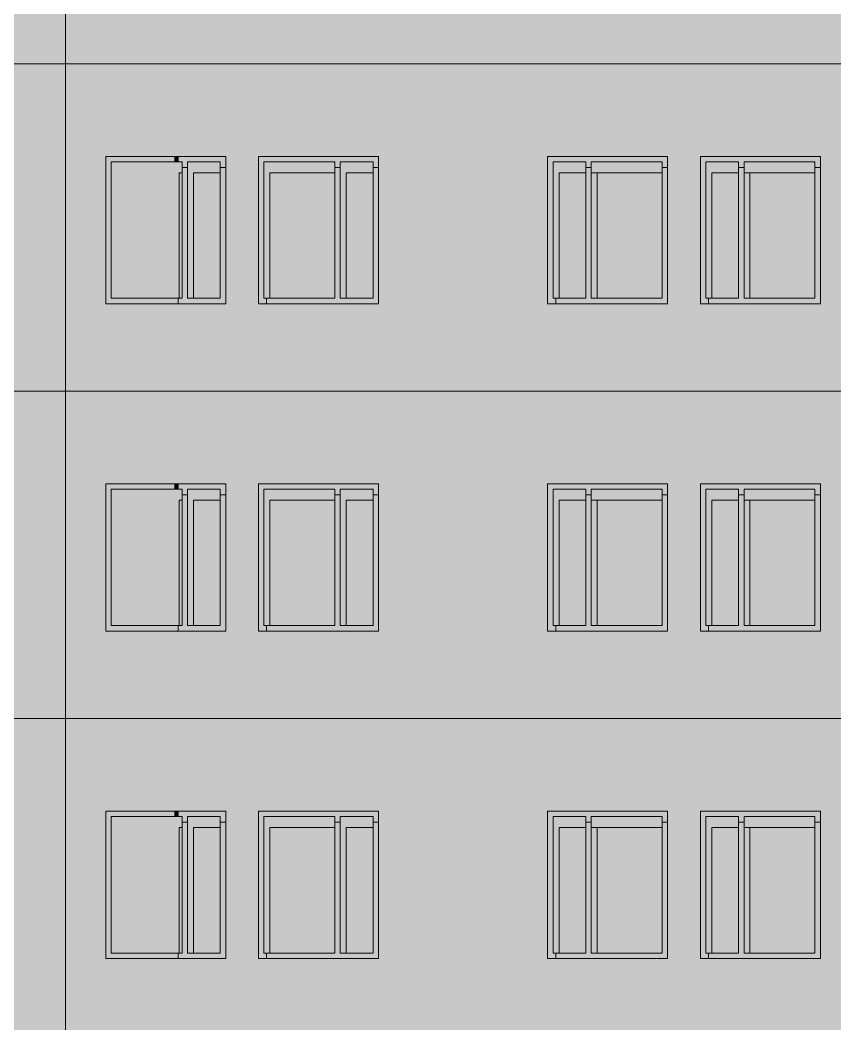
# Model space of a CAD drawing. Header units: millimetres. Extents: x 145836 to 266027, y 108786 to 206069.
# Drawn here: x 159345 to 163079, y 176999 to 181599 of the extents above; entities that cross this region are included whole.
import ezdxf

# ---------------------------------------------------------------- set-up
doc = ezdxf.new("R2010")
doc.units = ezdxf.units.MM
doc.layers.get('0').update_dxf_attribs({"color": 250})
doc.layers.add('hatch1', color=7, linetype='Continuous')

msp = doc.modelspace()

# ---------------------------------------------------------------- hatches: boundary and pattern name
at = {"lineweight": 13, "true_color": 0x787878}
h = msp.add_hatch(color=8, dxfattribs=at)
h.dxf.hatch_style = 1
h.paths.add_polyline_path([(160052.1, 180974), (159737.1, 180974), (159737.1, 180299), (160052.1, 180299), (160052.1, 180324), (159762.1, 180324), (159762.1, 180949), (160052.1, 180949)])
h.paths.add_polyline_path([(160069, 180324), (160052.1, 180324), (160052.1, 180299), (160069, 180299)])
h = msp.add_hatch(color=8, dxfattribs=at)
h.dxf.hatch_style = 1
h.paths.add_polyline_path([(160069, 180974), (160052.1, 180974), (160052.1, 180949), (160069, 180949)])
at = {"lineweight": 13}
h = msp.add_hatch(color=253, dxfattribs=at)
h.dxf.hatch_style = 1
h.paths.add_polyline_path([(160287.1, 180974), (160069, 180974), (160069, 180949), (160087.1, 180949), (160087.1, 180924), (160112.1, 180924), (160112.1, 180949), (160262.1, 180949), (160262.1, 180924), (160287.1, 180924)])
h = msp.add_hatch(color=253, dxfattribs=at)
h.dxf.hatch_style = 1
h.paths.add_polyline_path([(160787.1, 180949), (160787.1, 180924), (160812.1, 180924), (160812.1, 180949), (160962.1, 180949), (160962.1, 180924), (160987.1, 180924), (160987.1, 180974), (160437.1, 180974), (160437.1, 180299), (160474.5, 180299), (160474.5, 180324), (160462.1, 180324), (160462.1, 180949)])
at = {"lineweight": 20}
for color, points in [(253, [(161762.1, 180974), (161762.1, 180299), (161799.5, 180299), (161799.5, 180324), (161787.1, 180324), (161787.1, 180949), (161937.1, 180949), (161937.1, 180924), (161962.1, 180924), (161962.1, 180949), (162287.1, 180949), (162287.1, 180924), (162312.1, 180924), (162312.1, 180974)]), (253, [(162462.1, 180299), (162499.5, 180299), (162499.5, 180324), (162487.1, 180324), (162487.1, 180949), (162637.1, 180949), (162637.1, 180924), (162662.1, 180924), (162662.1, 180949), (162987.1, 180949), (162987.1, 180924), (163012.1, 180924), (163012.1, 180974), (162462.1, 180974)]), (255, [(162287.1, 180324), (161962.1, 180324), (161962.1, 180924), (161937.1, 180924), (161937.1, 180324), (161799.5, 180324), (161799.5, 180299), (162312.1, 180299), (162312.1, 180924), (162287.1, 180924)]), (253, [(161762.1, 179474), (161762.1, 178799), (161799.5, 178799), (161799.5, 178824), (161787.1, 178824), (161787.1, 179449), (161937.1, 179449), (161937.1, 179424), (161962.1, 179424), (161962.1, 179449), (162287.1, 179449), (162287.1, 179424), (162312.1, 179424), (162312.1, 179474)]), (253, [(162462.1, 178799), (162499.5, 178799), (162499.5, 178824), (162487.1, 178824), (162487.1, 179449), (162637.1, 179449), (162637.1, 179424), (162662.1, 179424), (162662.1, 179449), (162987.1, 179449), (162987.1, 179424), (163012.1, 179424), (163012.1, 179474), (162462.1, 179474)]), (255, [(162287.1, 178824), (161962.1, 178824), (161962.1, 179424), (161937.1, 179424), (161937.1, 178824), (161799.5, 178824), (161799.5, 178799), (162312.1, 178799), (162312.1, 179424), (162287.1, 179424)]), (253, [(161762.1, 177974), (161762.1, 177299), (161799.5, 177299), (161799.5, 177324), (161787.1, 177324), (161787.1, 177949), (161937.1, 177949), (161937.1, 177924), (161962.1, 177924), (161962.1, 177949), (162287.1, 177949), (162287.1, 177924), (162312.1, 177924), (162312.1, 177974)]), (253, [(162462.1, 177299), (162499.5, 177299), (162499.5, 177324), (162487.1, 177324), (162487.1, 177949), (162637.1, 177949), (162637.1, 177924), (162662.1, 177924), (162662.1, 177949), (162987.1, 177949), (162987.1, 177924), (163012.1, 177924), (163012.1, 177974), (162462.1, 177974)]), (255, [(162287.1, 177324), (161962.1, 177324), (161962.1, 177924), (161937.1, 177924), (161937.1, 177324), (161799.5, 177324), (161799.5, 177299), (162312.1, 177299), (162312.1, 177924), (162287.1, 177924)])]:
    msp.add_hatch(color=color, dxfattribs=at).paths.add_polyline_path(points)
at = {"lineweight": 13, "true_color": 0x5c6d75}
h = msp.add_hatch(color=147, dxfattribs=at)
h.dxf.hatch_style = 1
h.paths.add_polyline_path([(160087.1, 180949), (160052.1, 180949), (160052.1, 180324), (160073.9, 180324), (160073.9, 180899), (160087.1, 180899)])
h.paths.add_polyline_path([(160052.1, 180949), (159762.1, 180949), (159762.1, 180324), (160052.1, 180324)])
at = {"lineweight": 13}
h = msp.add_hatch(color=255, dxfattribs=at)
h.dxf.hatch_style = 1
h.paths.add_polyline_path([(160287.1, 180924), (160262.1, 180924), (160262.1, 180324), (160112.1, 180324), (160112.1, 180924), (160087.1, 180924), (160087.1, 180324), (160069, 180324), (160069, 180299), (160287.1, 180299)])
h.paths.add_polyline_path([(160987.1, 180924), (160962.1, 180924), (160962.1, 180324), (160812.1, 180324), (160812.1, 180924), (160787.1, 180924), (160787.1, 180324), (160474.5, 180324), (160474.5, 180299), (160987.1, 180299)])
at = {"lineweight": 13, "true_color": 0x5c6d75}
h = msp.add_hatch(color=147, dxfattribs=at)
h.dxf.hatch_style = 1
h.paths.add_polyline_path([(160262.1, 180899), (160262.1, 180949), (160112.1, 180949), (160112.1, 180324), (160139.5, 180324), (160139.5, 180899)])
h = msp.add_hatch(color=147, dxfattribs=at)
h.paths.add_polyline_path([(160787.1, 180899), (160787.1, 180949), (160462.1, 180949), (160462.1, 180324), (160489.5, 180324), (160489.5, 180899)])
h.paths.add_polyline_path([(160962.1, 180899), (160962.1, 180949), (160812.1, 180949), (160812.1, 180324), (160839.5, 180324), (160839.5, 180899)])
at = {"lineweight": 20, "true_color": 0x5c6d75}
h = msp.add_hatch(color=147, dxfattribs=at)
h.paths.add_polyline_path([(162287.1, 180899), (162287.1, 180949), (161962.1, 180949), (161962.1, 180899)])
h.paths.add_polyline_path([(161937.1, 180899), (161937.1, 180949), (161787.1, 180949), (161787.1, 180324), (161814.5, 180324), (161814.5, 180899)])
for points in [[(162487.1, 180949), (162487.1, 180324), (162514.5, 180324), (162514.5, 180899), (162637.1, 180899), (162637.1, 180949)], [(162987.1, 180899), (162987.1, 180949), (162662.1, 180949), (162662.1, 180899)], [(162487.1, 179449), (162487.1, 178824), (162514.5, 178824), (162514.5, 179399), (162637.1, 179399), (162637.1, 179449)], [(162987.1, 179399), (162987.1, 179449), (162662.1, 179449), (162662.1, 179399)], [(162487.1, 177949), (162487.1, 177324), (162514.5, 177324), (162514.5, 177899), (162637.1, 177899), (162637.1, 177949)], [(162987.1, 177899), (162987.1, 177949), (162662.1, 177949), (162662.1, 177899)]]:
    msp.add_hatch(color=147, dxfattribs=at).paths.add_polyline_path(points)
at = {"lineweight": 13}
for points in [[(163012.1, 180924), (162987.1, 180924), (162987.1, 180324), (162662.1, 180324), (162662.1, 180924), (162637.1, 180924), (162637.1, 180324), (162499.5, 180324), (162499.5, 180299), (163012.1, 180299)], [(163012.1, 179424), (162987.1, 179424), (162987.1, 178824), (162662.1, 178824), (162662.1, 179424), (162637.1, 179424), (162637.1, 178824), (162499.5, 178824), (162499.5, 178799), (163012.1, 178799)], [(163012.1, 177924), (162987.1, 177924), (162987.1, 177324), (162662.1, 177324), (162662.1, 177924), (162637.1, 177924), (162637.1, 177324), (162499.5, 177324), (162499.5, 177299), (163012.1, 177299)]]:
    msp.add_hatch(color=255, dxfattribs=at).paths.add_polyline_path(points)
at = {"lineweight": 13, "true_color": 0x70858f}
h = msp.add_hatch(color=8, dxfattribs=at)
h.dxf.hatch_style = 1
h.paths.add_polyline_path([(160087.1, 180899), (160073.9, 180899), (160073.9, 180324), (160087.1, 180324)])
h.paths.add_polyline_path([(160262.1, 180899), (160139.5, 180899), (160139.5, 180324), (160262.1, 180324)])
h = msp.add_hatch(color=8, dxfattribs=at)
h.dxf.hatch_style = 1
h.paths.add_polyline_path([(160489.5, 180899), (160489.5, 180324), (160787.1, 180324), (160787.1, 180899)])
h.paths.add_polyline_path([(160839.5, 180324), (160962.1, 180324), (160962.1, 180899), (160839.5, 180899)])
h = msp.add_hatch(color=8, dxfattribs=at)
h.paths.add_polyline_path([(162287.1, 180899), (161989.5, 180899), (161989.5, 180324), (162287.1, 180324)])
h.paths.add_polyline_path([(161814.5, 180324), (161937.1, 180324), (161937.1, 180899), (161814.5, 180899)])
at = {"lineweight": 13, "true_color": 0x5c6d75}
h = msp.add_hatch(color=147, dxfattribs=at)
h.paths.add_polyline_path([(161989.5, 180899), (161962.1, 180899), (161962.1, 180324), (161989.5, 180324)])
h.paths.add_polyline_path([(162662.1, 180324), (162689.5, 180324), (162689.5, 180899), (162662.1, 180899)])
at = {"lineweight": 13, "true_color": 0x70858f}
h = msp.add_hatch(color=8, dxfattribs=at)
h.paths.add_polyline_path([(162689.5, 180324), (162987.1, 180324), (162987.1, 180899), (162689.5, 180899)])
h.paths.add_polyline_path([(162637.1, 180899), (162514.5, 180899), (162514.5, 180324), (162637.1, 180324)])
at = {"lineweight": 13, "true_color": 0x787878}
h = msp.add_hatch(color=8, dxfattribs=at)
h.dxf.hatch_style = 1
h.paths.add_polyline_path([(160052.1, 179474), (159737.1, 179474), (159737.1, 178799), (160052.1, 178799), (160052.1, 178824), (159762.1, 178824), (159762.1, 179449), (160052.1, 179449)])
h.paths.add_polyline_path([(160069, 178824), (160052.1, 178824), (160052.1, 178799), (160069, 178799)])
at = {"lineweight": 13, "true_color": 0x5c6d75}
h = msp.add_hatch(color=147, dxfattribs=at)
h.dxf.hatch_style = 1
h.paths.add_polyline_path([(160087.1, 179449), (160052.1, 179449), (160052.1, 178824), (160073.9, 178824), (160073.9, 179399), (160087.1, 179399)])
h.paths.add_polyline_path([(160052.1, 179449), (159762.1, 179449), (159762.1, 178824), (160052.1, 178824)])
at = {"lineweight": 13, "true_color": 0x787878}
h = msp.add_hatch(color=8, dxfattribs=at)
h.dxf.hatch_style = 1
h.paths.add_polyline_path([(160069, 179474), (160052.1, 179474), (160052.1, 179449), (160069, 179449)])
at = {"lineweight": 13}
h = msp.add_hatch(color=253, dxfattribs=at)
h.dxf.hatch_style = 1
h.paths.add_polyline_path([(160287.1, 179474), (160069, 179474), (160069, 179449), (160087.1, 179449), (160087.1, 179424), (160112.1, 179424), (160112.1, 179449), (160262.1, 179449), (160262.1, 179424), (160287.1, 179424)])
at = {"lineweight": 13, "true_color": 0x5c6d75}
h = msp.add_hatch(color=147, dxfattribs=at)
h.dxf.hatch_style = 1
h.paths.add_polyline_path([(160262.1, 179399), (160262.1, 179449), (160112.1, 179449), (160112.1, 178824), (160139.5, 178824), (160139.5, 179399)])
at = {"lineweight": 13}
h = msp.add_hatch(color=253, dxfattribs=at)
h.dxf.hatch_style = 1
h.paths.add_polyline_path([(160787.1, 179449), (160787.1, 179424), (160812.1, 179424), (160812.1, 179449), (160962.1, 179449), (160962.1, 179424), (160987.1, 179424), (160987.1, 179474), (160437.1, 179474), (160437.1, 178799), (160474.5, 178799), (160474.5, 178824), (160462.1, 178824), (160462.1, 179449)])
at = {"lineweight": 13, "true_color": 0x5c6d75}
h = msp.add_hatch(color=147, dxfattribs=at)
h.paths.add_polyline_path([(160787.1, 179399), (160787.1, 179449), (160462.1, 179449), (160462.1, 178824), (160489.5, 178824), (160489.5, 179399)])
h.paths.add_polyline_path([(160962.1, 179399), (160962.1, 179449), (160812.1, 179449), (160812.1, 178824), (160839.5, 178824), (160839.5, 179399)])
at = {"lineweight": 20, "true_color": 0x5c6d75}
h = msp.add_hatch(color=147, dxfattribs=at)
h.paths.add_polyline_path([(162287.1, 179399), (162287.1, 179449), (161962.1, 179449), (161962.1, 179399)])
h.paths.add_polyline_path([(161937.1, 179399), (161937.1, 179449), (161787.1, 179449), (161787.1, 178824), (161814.5, 178824), (161814.5, 179399)])
at = {"lineweight": 13}
h = msp.add_hatch(color=255, dxfattribs=at)
h.dxf.hatch_style = 1
h.paths.add_polyline_path([(160287.1, 179424), (160262.1, 179424), (160262.1, 178824), (160112.1, 178824), (160112.1, 179424), (160087.1, 179424), (160087.1, 178824), (160069, 178824), (160069, 178799), (160287.1, 178799)])
h.paths.add_polyline_path([(160987.1, 179424), (160962.1, 179424), (160962.1, 178824), (160812.1, 178824), (160812.1, 179424), (160787.1, 179424), (160787.1, 178824), (160474.5, 178824), (160474.5, 178799), (160987.1, 178799)])
at = {"lineweight": 13, "true_color": 0x70858f}
h = msp.add_hatch(color=8, dxfattribs=at)
h.dxf.hatch_style = 1
h.paths.add_polyline_path([(160087.1, 179399), (160073.9, 179399), (160073.9, 178824), (160087.1, 178824)])
h.paths.add_polyline_path([(160262.1, 179399), (160139.5, 179399), (160139.5, 178824), (160262.1, 178824)])
h = msp.add_hatch(color=8, dxfattribs=at)
h.dxf.hatch_style = 1
h.paths.add_polyline_path([(160489.5, 179399), (160489.5, 178824), (160787.1, 178824), (160787.1, 179399)])
h.paths.add_polyline_path([(160839.5, 178824), (160962.1, 178824), (160962.1, 179399), (160839.5, 179399)])
h = msp.add_hatch(color=8, dxfattribs=at)
h.paths.add_polyline_path([(162287.1, 179399), (161989.5, 179399), (161989.5, 178824), (162287.1, 178824)])
h.paths.add_polyline_path([(161814.5, 178824), (161937.1, 178824), (161937.1, 179399), (161814.5, 179399)])
at = {"lineweight": 13, "true_color": 0x5c6d75}
h = msp.add_hatch(color=147, dxfattribs=at)
h.paths.add_polyline_path([(161989.5, 179399), (161962.1, 179399), (161962.1, 178824), (161989.5, 178824)])
h.paths.add_polyline_path([(162662.1, 178824), (162689.5, 178824), (162689.5, 179399), (162662.1, 179399)])
at = {"lineweight": 13, "true_color": 0x70858f}
h = msp.add_hatch(color=8, dxfattribs=at)
h.paths.add_polyline_path([(162689.5, 178824), (162987.1, 178824), (162987.1, 179399), (162689.5, 179399)])
h.paths.add_polyline_path([(162637.1, 179399), (162514.5, 179399), (162514.5, 178824), (162637.1, 178824)])
at = {"lineweight": 13, "true_color": 0x787878}
h = msp.add_hatch(color=8, dxfattribs=at)
h.dxf.hatch_style = 1
h.paths.add_polyline_path([(160052.1, 177974), (159737.1, 177974), (159737.1, 177299), (160052.1, 177299), (160052.1, 177324), (159762.1, 177324), (159762.1, 177949), (160052.1, 177949)])
h.paths.add_polyline_path([(160069, 177324), (160052.1, 177324), (160052.1, 177299), (160069, 177299)])
h = msp.add_hatch(color=8, dxfattribs=at)
h.dxf.hatch_style = 1
h.paths.add_polyline_path([(160069, 177974), (160052.1, 177974), (160052.1, 177949), (160069, 177949)])
at = {"lineweight": 13}
h = msp.add_hatch(color=253, dxfattribs=at)
h.dxf.hatch_style = 1
h.paths.add_polyline_path([(160287.1, 177974), (160069, 177974), (160069, 177949), (160087.1, 177949), (160087.1, 177924), (160112.1, 177924), (160112.1, 177949), (160262.1, 177949), (160262.1, 177924), (160287.1, 177924)])
h = msp.add_hatch(color=253, dxfattribs=at)
h.dxf.hatch_style = 1
h.paths.add_polyline_path([(160787.1, 177949), (160787.1, 177924), (160812.1, 177924), (160812.1, 177949), (160962.1, 177949), (160962.1, 177924), (160987.1, 177924), (160987.1, 177974), (160437.1, 177974), (160437.1, 177299), (160474.5, 177299), (160474.5, 177324), (160462.1, 177324), (160462.1, 177949)])
at = {"lineweight": 13, "true_color": 0x5c6d75}
h = msp.add_hatch(color=147, dxfattribs=at)
h.dxf.hatch_style = 1
h.paths.add_polyline_path([(160087.1, 177949), (160052.1, 177949), (160052.1, 177324), (160073.9, 177324), (160073.9, 177899), (160087.1, 177899)])
h.paths.add_polyline_path([(160052.1, 177949), (159762.1, 177949), (159762.1, 177324), (160052.1, 177324)])
h = msp.add_hatch(color=147, dxfattribs=at)
h.dxf.hatch_style = 1
h.paths.add_polyline_path([(160262.1, 177899), (160262.1, 177949), (160112.1, 177949), (160112.1, 177324), (160139.5, 177324), (160139.5, 177899)])
h = msp.add_hatch(color=147, dxfattribs=at)
h.paths.add_polyline_path([(160787.1, 177899), (160787.1, 177949), (160462.1, 177949), (160462.1, 177324), (160489.5, 177324), (160489.5, 177899)])
h.paths.add_polyline_path([(160962.1, 177899), (160962.1, 177949), (160812.1, 177949), (160812.1, 177324), (160839.5, 177324), (160839.5, 177899)])
at = {"lineweight": 20, "true_color": 0x5c6d75}
h = msp.add_hatch(color=147, dxfattribs=at)
h.paths.add_polyline_path([(162287.1, 177899), (162287.1, 177949), (161962.1, 177949), (161962.1, 177899)])
h.paths.add_polyline_path([(161937.1, 177899), (161937.1, 177949), (161787.1, 177949), (161787.1, 177324), (161814.5, 177324), (161814.5, 177899)])
at = {"lineweight": 13}
h = msp.add_hatch(color=255, dxfattribs=at)
h.dxf.hatch_style = 1
h.paths.add_polyline_path([(160287.1, 177924), (160262.1, 177924), (160262.1, 177324), (160112.1, 177324), (160112.1, 177924), (160087.1, 177924), (160087.1, 177324), (160069, 177324), (160069, 177299), (160287.1, 177299)])
h.paths.add_polyline_path([(160987.1, 177924), (160962.1, 177924), (160962.1, 177324), (160812.1, 177324), (160812.1, 177924), (160787.1, 177924), (160787.1, 177324), (160474.5, 177324), (160474.5, 177299), (160987.1, 177299)])
at = {"lineweight": 13, "true_color": 0x70858f}
h = msp.add_hatch(color=8, dxfattribs=at)
h.dxf.hatch_style = 1
h.paths.add_polyline_path([(160087.1, 177899), (160073.9, 177899), (160073.9, 177324), (160087.1, 177324)])
h.paths.add_polyline_path([(160262.1, 177899), (160139.5, 177899), (160139.5, 177324), (160262.1, 177324)])
h = msp.add_hatch(color=8, dxfattribs=at)
h.dxf.hatch_style = 1
h.paths.add_polyline_path([(160489.5, 177899), (160489.5, 177324), (160787.1, 177324), (160787.1, 177899)])
h.paths.add_polyline_path([(160839.5, 177324), (160962.1, 177324), (160962.1, 177899), (160839.5, 177899)])
h = msp.add_hatch(color=8, dxfattribs=at)
h.paths.add_polyline_path([(162287.1, 177899), (161989.5, 177899), (161989.5, 177324), (162287.1, 177324)])
h.paths.add_polyline_path([(161814.5, 177324), (161937.1, 177324), (161937.1, 177899), (161814.5, 177899)])
at = {"lineweight": 13, "true_color": 0x5c6d75}
h = msp.add_hatch(color=147, dxfattribs=at)
h.paths.add_polyline_path([(161989.5, 177899), (161962.1, 177899), (161962.1, 177324), (161989.5, 177324)])
h.paths.add_polyline_path([(162662.1, 177324), (162689.5, 177324), (162689.5, 177899), (162662.1, 177899)])
at = {"lineweight": 13, "true_color": 0x70858f}
h = msp.add_hatch(color=8, dxfattribs=at)
h.paths.add_polyline_path([(162689.5, 177324), (162987.1, 177324), (162987.1, 177899), (162689.5, 177899)])
h.paths.add_polyline_path([(162637.1, 177899), (162514.5, 177899), (162514.5, 177324), (162637.1, 177324)])
at = {"layer": 'hatch1', "lineweight": 13, "true_color": 0xf1e5a2}
h = msp.add_hatch(color=41, dxfattribs=at)
h.dxf.hatch_style = 1
h.paths.add_polyline_path([(156067.2, 182899), (156067.2, 182474), (156612.1, 182474), (156612.1, 181799), (156067.2, 181799), (156067.2, 181399), (159552.1, 181399), (159552.1, 182899)])
h.paths.add_polyline_path([(158587.1, 182474), (159137.1, 182474), (159137.1, 181799), (158587.1, 181799)], flags=16)
h.paths.add_polyline_path([(158612.1, 182449), (158937.1, 182449), (159112.1, 182449), (159112.1, 181824), (158962.1, 181824), (158612.1, 181824)], flags=0)
h.paths.add_polyline_path([(158437.1, 182474), (158437.1, 181799), (157887.1, 181799), (157887.1, 182474)], flags=16)
h.paths.add_polyline_path([(158412.1, 182449), (158412.1, 181824), (158262.1, 181824), (157912.1, 181824), (157912.1, 182449), (158237.1, 182449)], flags=0)
h.paths.add_polyline_path([(157762.1, 182474), (157762.1, 181799), (156862.1, 181799), (156862.1, 182474)], flags=16)
h.paths.add_polyline_path([(157737.1, 182449), (157737.1, 181824), (157587.1, 181824), (157237.1, 181824), (156887.1, 181824), (156887.1, 182449), (157212.1, 182449), (157562.1, 182449)], flags=0)
at = {"layer": 'hatch1', "lineweight": 13, "true_color": 0xb7ab6c}
h = msp.add_hatch(color=43, dxfattribs=at)
h.dxf.hatch_style = 1
h.paths.add_polyline_path([(159552.1, 182899), (159552.1, 181399), (160052.1, 181399), (160052.1, 181799), (159737.1, 181799), (159737.1, 182474), (160052.1, 182474), (160052.1, 182899)])
at = {"layer": 'hatch1', "lineweight": 13, "true_color": 0xeedf8c}
h = msp.add_hatch(color=41, dxfattribs=at)
h.dxf.hatch_style = 1
h.paths.add_polyline_path([(161374.6, 182899), (160052.1, 182899), (160052.1, 182474), (160287.1, 182474), (160287.1, 181799), (160052.1, 181799), (160052.1, 181399), (161374.6, 181399)])
h.paths.add_polyline_path([(160987.1, 181799), (160437.1, 181799), (160437.1, 182474), (160987.1, 182474)], flags=16)
h.paths.add_polyline_path([(160962.1, 181824), (160812.1, 181824), (160812.1, 182424), (160787.1, 182424), (160787.1, 181824), (160462.1, 181824), (160462.1, 182449), (160787.1, 182449), (160787.1, 182424), (160812.1, 182424), (160812.1, 182449), (160962.1, 182449)], flags=0)
h.paths.add_polyline_path([(163197.1, 182899), (161374.6, 182899), (161374.6, 181399), (163197.1, 181399)])
h.paths.add_polyline_path([(161762.1, 182474), (162312.1, 182474), (162312.1, 181799), (161762.1, 181799)], flags=16)
h.paths.add_polyline_path([(161787.1, 182449), (161937.1, 182449), (161937.1, 182424), (161962.1, 182424), (161962.1, 182449), (162287.1, 182449), (162287.1, 181824), (161962.1, 181824), (161962.1, 182424), (161937.1, 182424), (161937.1, 181824), (161787.1, 181824)], flags=0)
h.paths.add_polyline_path([(162462.1, 182474), (163012.1, 182474), (163012.1, 181799), (162462.1, 181799)], flags=16)
h.paths.add_polyline_path([(162487.1, 182449), (162637.1, 182449), (162637.1, 182424), (162662.1, 182424), (162662.1, 182449), (162987.1, 182449), (162987.1, 181824), (162662.1, 181824), (162662.1, 182424), (162637.1, 182424), (162637.1, 181824), (162487.1, 181824)], flags=0)
at = {"layer": 'hatch1', "lineweight": 13, "true_color": 0xf1e5a2}
h = msp.add_hatch(color=41, dxfattribs=at)
h.dxf.hatch_style = 1
h.paths.add_polyline_path([(156067.2, 181399), (156067.2, 180974), (156612.1, 180974), (156612.1, 180299), (156067.2, 180299), (156067.2, 179899), (159552.1, 179899), (159552.1, 181399)])
h.paths.add_polyline_path([(158587.1, 180974), (159137.1, 180974), (159137.1, 180299), (158587.1, 180299)], flags=16)
h.paths.add_polyline_path([(158612.1, 180949), (158937.1, 180949), (159112.1, 180949), (159112.1, 180324), (158962.1, 180324), (158612.1, 180324)], flags=0)
h.paths.add_polyline_path([(158437.1, 180974), (158437.1, 180299), (157887.1, 180299), (157887.1, 180974)], flags=16)
h.paths.add_polyline_path([(158412.1, 180949), (158412.1, 180324), (158262.1, 180324), (157912.1, 180324), (157912.1, 180949), (158237.1, 180949)], flags=0)
h.paths.add_polyline_path([(157762.1, 180974), (157762.1, 180299), (156862.1, 180299), (156862.1, 180974)], flags=16)
h.paths.add_polyline_path([(157737.1, 180949), (157737.1, 180324), (157587.1, 180324), (157237.1, 180324), (156887.1, 180324), (156887.1, 180949), (157212.1, 180949), (157562.1, 180949)], flags=0)
at = {"layer": 'hatch1', "lineweight": 13, "true_color": 0xb7ab6c}
h = msp.add_hatch(color=43, dxfattribs=at)
h.dxf.hatch_style = 1
h.paths.add_polyline_path([(159552.1, 181399), (159552.1, 179899), (160052.1, 179899), (160052.1, 180299), (159737.1, 180299), (159737.1, 180974), (160052.1, 180974), (160052.1, 181399)])
at = {"layer": 'hatch1', "lineweight": 13, "true_color": 0xeedf8c}
h = msp.add_hatch(color=41, dxfattribs=at)
h.dxf.hatch_style = 1
h.paths.add_polyline_path([(161374.6, 181399), (160052.1, 181399), (160052.1, 180974), (160287.1, 180974), (160287.1, 180299), (160052.1, 180299), (160052.1, 179899), (161374.6, 179899)])
h.paths.add_polyline_path([(160987.1, 180974), (160987.1, 180299), (160437.1, 180299), (160437.1, 180974)], flags=16)
h.paths.add_polyline_path([(160962.1, 180949), (160962.1, 180324), (160812.1, 180324), (160812.1, 180924), (160787.1, 180924), (160787.1, 180324), (160462.1, 180324), (160462.1, 180949), (160787.1, 180949), (160787.1, 180924), (160812.1, 180924), (160812.1, 180949)], flags=0)
h = msp.add_hatch(color=41, dxfattribs=at)
h.dxf.hatch_style = 1
h.paths.add_polyline_path([(163197.1, 181399), (161374.6, 181399), (161374.6, 179899), (163197.1, 179899)])
h.paths.add_polyline_path([(162312.1, 180974), (162312.1, 180299), (161762.1, 180299), (161762.1, 180974)], flags=16)
h.paths.add_polyline_path([(161937.1, 180949), (161937.1, 180924), (161962.1, 180924), (161962.1, 180949), (162287.1, 180949), (162287.1, 180324), (161962.1, 180324), (161962.1, 180924), (161937.1, 180924), (161937.1, 180324), (161787.1, 180324), (161787.1, 180949)], flags=0)
h.paths.add_polyline_path([(162462.1, 180974), (163012.1, 180974), (163012.1, 180299), (162462.1, 180299)], flags=16)
h.paths.add_polyline_path([(162487.1, 180949), (162637.1, 180949), (162637.1, 180924), (162662.1, 180924), (162662.1, 180949), (162987.1, 180949), (162987.1, 180324), (162662.1, 180324), (162662.1, 180924), (162637.1, 180924), (162637.1, 180324), (162487.1, 180324)], flags=0)
at = {"layer": 'hatch1', "lineweight": 13, "true_color": 0xf1e5a2}
h = msp.add_hatch(color=41, dxfattribs=at)
h.dxf.hatch_style = 1
h.paths.add_polyline_path([(156067.2, 179899), (156067.2, 179474), (156612.1, 179474), (156612.1, 178799), (156067.2, 178799), (156067.2, 178399), (159552.1, 178399), (159552.1, 179899)])
h.paths.add_polyline_path([(157887.1, 179474), (158437.1, 179474), (158437.1, 178799), (157887.1, 178799)], flags=16)
h.paths.add_polyline_path([(157762.1, 179474), (157762.1, 178799), (156862.1, 178799), (156862.1, 179474)], flags=16)
h.paths.add_polyline_path([(157912.1, 179449), (158237.1, 179449), (158412.1, 179449), (158412.1, 178824), (158262.1, 178824), (157912.1, 178824)], flags=0)
h.paths.add_polyline_path([(157737.1, 179449), (157737.1, 178824), (157587.1, 178824), (157237.1, 178824), (156887.1, 178824), (156887.1, 179449), (157212.1, 179449), (157562.1, 179449)], flags=0)
h.paths.add_polyline_path([(158587.1, 179474), (159137.1, 179474), (159137.1, 178799), (158587.1, 178799)], flags=16)
h.paths.add_polyline_path([(158612.1, 179449), (158937.1, 179449), (159112.1, 179449), (159112.1, 178824), (158962.1, 178824), (158612.1, 178824)], flags=0)
at = {"layer": 'hatch1', "lineweight": 13, "true_color": 0xb7ab6c}
h = msp.add_hatch(color=43, dxfattribs=at)
h.dxf.hatch_style = 1
h.paths.add_polyline_path([(159737.1, 177974), (160052.1, 177974), (160052.1, 178399), (159552.1, 178399), (159552.1, 176899), (160052.1, 176899), (160052.1, 177299), (159737.1, 177299)])
h.paths.add_polyline_path([(160052.1, 178399), (160052.1, 178799), (159737.1, 178799), (159737.1, 179474), (160052.1, 179474), (160052.1, 179899), (159552.1, 179899), (159552.1, 178399)])
at = {"layer": 'hatch1', "lineweight": 13, "true_color": 0xeedf8c}
h = msp.add_hatch(color=41, dxfattribs=at)
h.dxf.hatch_style = 1
h.paths.add_polyline_path([(161374.6, 179899), (160052.1, 179899), (160052.1, 179474), (160287.1, 179474), (160287.1, 178799), (160052.1, 178799), (160052.1, 178399), (161374.6, 178399)])
h.paths.add_polyline_path([(160987.1, 179474), (160987.1, 178799), (160437.1, 178799), (160437.1, 179474)], flags=16)
h.paths.add_polyline_path([(160962.1, 179449), (160962.1, 178824), (160812.1, 178824), (160812.1, 179424), (160787.1, 179424), (160787.1, 178824), (160462.1, 178824), (160462.1, 179449), (160787.1, 179449), (160787.1, 179424), (160812.1, 179424), (160812.1, 179449)], flags=0)
h = msp.add_hatch(color=41, dxfattribs=at)
h.dxf.hatch_style = 1
h.paths.add_polyline_path([(163197.1, 179899), (161374.6, 179899), (161374.6, 178399), (163197.1, 178399)])
h.paths.add_polyline_path([(162312.1, 179474), (162312.1, 178799), (161762.1, 178799), (161762.1, 179474)], flags=16)
h.paths.add_polyline_path([(161937.1, 179449), (161937.1, 179424), (161962.1, 179424), (161962.1, 179449), (162287.1, 179449), (162287.1, 178824), (161962.1, 178824), (161962.1, 179424), (161937.1, 179424), (161937.1, 178824), (161787.1, 178824), (161787.1, 179449)], flags=0)
h.paths.add_polyline_path([(162462.1, 179474), (163012.1, 179474), (163012.1, 178799), (162462.1, 178799)], flags=16)
h.paths.add_polyline_path([(162487.1, 179449), (162637.1, 179449), (162637.1, 179424), (162662.1, 179424), (162662.1, 179449), (162987.1, 179449), (162987.1, 178824), (162662.1, 178824), (162662.1, 179424), (162637.1, 179424), (162637.1, 178824), (162487.1, 178824)], flags=0)
at = {"layer": 'hatch1', "lineweight": 13, "true_color": 0xf1e5a2}
h = msp.add_hatch(color=41, dxfattribs=at)
h.dxf.hatch_style = 1
h.paths.add_polyline_path([(156067.2, 178399), (156067.2, 177974), (156612.1, 177974), (156612.1, 177299), (156067.2, 177299), (156067.2, 176899), (159552.1, 176899), (159552.1, 178399)])
h.paths.add_polyline_path([(158437.1, 177974), (158437.1, 177299), (157887.1, 177299), (157887.1, 177974)], flags=16)
h.paths.add_polyline_path([(158412.1, 177949), (158412.1, 177324), (158262.1, 177324), (157912.1, 177324), (157912.1, 177949), (158237.1, 177949)], flags=0)
h.paths.add_polyline_path([(158587.1, 177974), (159137.1, 177974), (159137.1, 177299), (158587.1, 177299)], flags=16)
h.paths.add_polyline_path([(158612.1, 177949), (158937.1, 177949), (159112.1, 177949), (159112.1, 177324), (158962.1, 177324), (158612.1, 177324)], flags=0)
h.paths.add_polyline_path([(157762.1, 177974), (157762.1, 177299), (156862.1, 177299), (156862.1, 177974)], flags=16)
h.paths.add_polyline_path([(157737.1, 177949), (157737.1, 177324), (157587.1, 177324), (157237.1, 177324), (156887.1, 177324), (156887.1, 177949), (157212.1, 177949), (157562.1, 177949)], flags=0)
at = {"layer": 'hatch1', "lineweight": 13, "true_color": 0xeedf8c}
h = msp.add_hatch(color=41, dxfattribs=at)
h.dxf.hatch_style = 1
h.paths.add_polyline_path([(161374.6, 178399), (160052.1, 178399), (160052.1, 177974), (160287.1, 177974), (160287.1, 177299), (160052.1, 177299), (160052.1, 176899), (161374.6, 176899)])
h.paths.add_polyline_path([(160987.1, 177974), (160987.1, 177299), (160437.1, 177299), (160437.1, 177974)], flags=16)
h.paths.add_polyline_path([(160962.1, 177949), (160962.1, 177324), (160812.1, 177324), (160812.1, 177924), (160787.1, 177924), (160787.1, 177324), (160462.1, 177324), (160462.1, 177949), (160787.1, 177949), (160787.1, 177924), (160812.1, 177924), (160812.1, 177949)], flags=0)
h.paths.add_polyline_path([(163197.1, 178399), (161374.6, 178399), (161374.6, 176899), (163197.1, 176899)])
h.paths.add_polyline_path([(161762.1, 177974), (162312.1, 177974), (162312.1, 177299), (161762.1, 177299)], flags=16)
h.paths.add_polyline_path([(161787.1, 177949), (161937.1, 177949), (161937.1, 177924), (161962.1, 177924), (161962.1, 177949), (162287.1, 177949), (162287.1, 177324), (161962.1, 177324), (161962.1, 177924), (161937.1, 177924), (161937.1, 177324), (161787.1, 177324)], flags=0)
h.paths.add_polyline_path([(162462.1, 177974), (163012.1, 177974), (163012.1, 177299), (162462.1, 177299)], flags=16)
h.paths.add_polyline_path([(162487.1, 177949), (162637.1, 177949), (162637.1, 177924), (162662.1, 177924), (162662.1, 177949), (162987.1, 177949), (162987.1, 177324), (162662.1, 177324), (162662.1, 177924), (162637.1, 177924), (162637.1, 177324), (162487.1, 177324)], flags=0)

# ---------------------------------------------------------------- linework, layer by layer
at = {"lineweight": 20}
for p, q in [((159552.1, 168449), (159552.1, 201249)), ((168239.6, 181399), (154509.6, 181399)), ((159737.1, 180974), (160287.1, 180974)), ((159737.1, 180299), (159737.1, 180974)), ((160287.1, 180299), (160287.1, 180974)), ((160437.1, 180974), (160987.1, 180974)), ((160437.1, 180299), (160437.1, 180974)), ((160987.1, 180299), (160987.1, 180974)), ((162312.1, 180974), (161762.1, 180974)), ((161762.1, 180299), (161762.1, 180974)), ((162312.1, 180299), (162312.1, 180974)), ((163012.1, 180974), (162462.1, 180974)), ((162462.1, 180299), (162462.1, 180974)), ((163012.1, 180299), (163012.1, 180974)), ((160087.1, 180949), (159762.1, 180949)), ((160087.1, 180949), (159762.1, 180949)), ((159762.1, 180949), (159762.1, 180324)), ((160087.1, 180324), (160087.1, 180949)), ((160262.1, 180949), (160112.1, 180949)), ((160112.1, 180949), (160112.1, 180324)), ((160262.1, 180324), (160262.1, 180949)), ((160787.1, 180949), (160462.1, 180949)), ((160787.1, 180949), (160462.1, 180949)), ((160462.1, 180949), (160462.1, 180324)), ((160787.1, 180324), (160787.1, 180949)), ((160962.1, 180949), (160812.1, 180949)), ((160812.1, 180949), (160812.1, 180324)), ((160962.1, 180324), (160962.1, 180949)), ((161787.1, 180324), (161787.1, 180949)), ((161787.1, 180949), (161937.1, 180949)), ((161787.1, 180949), (161937.1, 180949)), ((161937.1, 180949), (161937.1, 180324)), ((161962.1, 180949), (162287.1, 180949)), ((161962.1, 180949), (162287.1, 180949)), ((161962.1, 180324), (161962.1, 180949)), ((162287.1, 180949), (162287.1, 180324)), ((162487.1, 180324), (162487.1, 180949)), ((162487.1, 180949), (162637.1, 180949)), ((162487.1, 180949), (162637.1, 180949)), ((162637.1, 180949), (162637.1, 180324)), ((162662.1, 180949), (162987.1, 180949)), ((162662.1, 180324), (162662.1, 180949)), ((162662.1, 180949), (162987.1, 180949)), ((162987.1, 180949), (162987.1, 180324)), ((160087.1, 180324), (159762.1, 180324)), ((160262.1, 180324), (160112.1, 180324)), ((160787.1, 180324), (160462.1, 180324)), ((160962.1, 180324), (160812.1, 180324)), ((161787.1, 180324), (161937.1, 180324)), ((161962.1, 180324), (162287.1, 180324)), ((162487.1, 180324), (162637.1, 180324)), ((162662.1, 180324), (162987.1, 180324)), ((159737.1, 180299), (160287.1, 180299)), ((160437.1, 180299), (160987.1, 180299)), ((162312.1, 180299), (161762.1, 180299)), ((163012.1, 180299), (162462.1, 180299)), ((168239.6, 179899), (154509.6, 179899)), ((159737.1, 179474), (160287.1, 179474)), ((159737.1, 178799), (159737.1, 179474)), ((160087.1, 179449), (159762.1, 179449)), ((160087.1, 179449), (159762.1, 179449)), ((159762.1, 179449), (159762.1, 178824)), ((160087.1, 178824), (160087.1, 179449)), ((160262.1, 179449), (160112.1, 179449)), ((160112.1, 179449), (160112.1, 178824)), ((160262.1, 178824), (160262.1, 179449)), ((160287.1, 178799), (160287.1, 179474)), ((160437.1, 179474), (160987.1, 179474)), ((160437.1, 178799), (160437.1, 179474)), ((160787.1, 179449), (160462.1, 179449)), ((160787.1, 179449), (160462.1, 179449)), ((160462.1, 179449), (160462.1, 178824)), ((160787.1, 178824), (160787.1, 179449)), ((160962.1, 179449), (160812.1, 179449)), ((160812.1, 179449), (160812.1, 178824)), ((160962.1, 178824), (160962.1, 179449)), ((160987.1, 178799), (160987.1, 179474)), ((162312.1, 179474), (161762.1, 179474)), ((161762.1, 178799), (161762.1, 179474)), ((161787.1, 178824), (161787.1, 179449)), ((161787.1, 179449), (161937.1, 179449)), ((161787.1, 179449), (161937.1, 179449)), ((161937.1, 179449), (161937.1, 178824)), ((161962.1, 179449), (162287.1, 179449)), ((161962.1, 179449), (162287.1, 179449)), ((161962.1, 178824), (161962.1, 179449)), ((162287.1, 179449), (162287.1, 178824)), ((162312.1, 178799), (162312.1, 179474)), ((163012.1, 179474), (162462.1, 179474)), ((162462.1, 178799), (162462.1, 179474)), ((162487.1, 178824), (162487.1, 179449)), ((162487.1, 179449), (162637.1, 179449)), ((162487.1, 179449), (162637.1, 179449)), ((162637.1, 179449), (162637.1, 178824)), ((162662.1, 179449), (162987.1, 179449)), ((162662.1, 178824), (162662.1, 179449)), ((162662.1, 179449), (162987.1, 179449)), ((162987.1, 179449), (162987.1, 178824)), ((163012.1, 178799), (163012.1, 179474)), ((160087.1, 178824), (159762.1, 178824)), ((160262.1, 178824), (160112.1, 178824)), ((160787.1, 178824), (160462.1, 178824)), ((160962.1, 178824), (160812.1, 178824)), ((161787.1, 178824), (161937.1, 178824)), ((161962.1, 178824), (162287.1, 178824)), ((162487.1, 178824), (162637.1, 178824)), ((162662.1, 178824), (162987.1, 178824)), ((159737.1, 178799), (160287.1, 178799)), ((160437.1, 178799), (160987.1, 178799)), ((162312.1, 178799), (161762.1, 178799)), ((163012.1, 178799), (162462.1, 178799)), ((168239.6, 178399), (154509.6, 178399)), ((159737.1, 177974), (160287.1, 177974)), ((159737.1, 177299), (159737.1, 177974)), ((160287.1, 177299), (160287.1, 177974)), ((160437.1, 177974), (160987.1, 177974)), ((160437.1, 177299), (160437.1, 177974)), ((160987.1, 177299), (160987.1, 177974)), ((162312.1, 177974), (161762.1, 177974)), ((161762.1, 177299), (161762.1, 177974)), ((162312.1, 177299), (162312.1, 177974)), ((163012.1, 177974), (162462.1, 177974)), ((162462.1, 177299), (162462.1, 177974)), ((163012.1, 177299), (163012.1, 177974)), ((160087.1, 177949), (159762.1, 177949)), ((160087.1, 177949), (159762.1, 177949)), ((159762.1, 177949), (159762.1, 177324)), ((160087.1, 177324), (160087.1, 177949)), ((160262.1, 177949), (160112.1, 177949)), ((160112.1, 177949), (160112.1, 177324)), ((160262.1, 177324), (160262.1, 177949)), ((160787.1, 177949), (160462.1, 177949)), ((160787.1, 177949), (160462.1, 177949)), ((160462.1, 177949), (160462.1, 177324)), ((160787.1, 177324), (160787.1, 177949)), ((160962.1, 177949), (160812.1, 177949)), ((160812.1, 177949), (160812.1, 177324)), ((160962.1, 177324), (160962.1, 177949)), ((161787.1, 177324), (161787.1, 177949)), ((161787.1, 177949), (161937.1, 177949)), ((161787.1, 177949), (161937.1, 177949)), ((161937.1, 177949), (161937.1, 177324)), ((161962.1, 177949), (162287.1, 177949)), ((161962.1, 177949), (162287.1, 177949)), ((161962.1, 177324), (161962.1, 177949)), ((162287.1, 177949), (162287.1, 177324)), ((162487.1, 177324), (162487.1, 177949)), ((162487.1, 177949), (162637.1, 177949)), ((162487.1, 177949), (162637.1, 177949)), ((162637.1, 177949), (162637.1, 177324)), ((162662.1, 177949), (162987.1, 177949)), ((162662.1, 177324), (162662.1, 177949)), ((162662.1, 177949), (162987.1, 177949)), ((162987.1, 177949), (162987.1, 177324)), ((159737.1, 177299), (160287.1, 177299)), ((160087.1, 177324), (159762.1, 177324)), ((160262.1, 177324), (160112.1, 177324)), ((160437.1, 177299), (160987.1, 177299)), ((160787.1, 177324), (160462.1, 177324)), ((160962.1, 177324), (160812.1, 177324)), ((162312.1, 177299), (161762.1, 177299)), ((161787.1, 177324), (161937.1, 177324)), ((161962.1, 177324), (162287.1, 177324)), ((163012.1, 177299), (162462.1, 177299)), ((162487.1, 177324), (162637.1, 177324)), ((162662.1, 177324), (162987.1, 177324))]:
    msp.add_line(p, q, dxfattribs=at)
at = {"color": 8, "lineweight": 13, "true_color": 0x828282}
for p, q in [((160069, 180974), (160069, 180949)), ((160069, 180324), (160069, 180299)), ((160069, 179474), (160069, 179449)), ((160069, 178824), (160069, 178799)), ((160069, 177974), (160069, 177949)), ((160069, 177324), (160069, 177299))]:
    msp.add_line(p, q, dxfattribs=at)
at = {"color": 253, "lineweight": 20}
for p, q in [((160112.1, 180924), (160087.1, 180924)), ((160287.1, 180924), (160262.1, 180924)), ((160812.1, 180924), (160787.1, 180924)), ((160987.1, 180924), (160962.1, 180924)), ((161937.1, 180924), (161962.1, 180924)), ((162287.1, 180924), (162312.1, 180924)), ((162637.1, 180924), (162662.1, 180924)), ((162987.1, 180924), (163012.1, 180924)), ((160474.5, 180324), (160474.5, 180299)), ((161799.5, 180324), (161799.5, 180299)), ((162499.5, 180324), (162499.5, 180299)), ((160112.1, 179424), (160087.1, 179424)), ((160287.1, 179424), (160262.1, 179424)), ((160812.1, 179424), (160787.1, 179424)), ((160987.1, 179424), (160962.1, 179424)), ((161937.1, 179424), (161962.1, 179424)), ((162287.1, 179424), (162312.1, 179424)), ((162637.1, 179424), (162662.1, 179424)), ((162987.1, 179424), (163012.1, 179424)), ((160474.5, 178824), (160474.5, 178799)), ((161799.5, 178824), (161799.5, 178799)), ((162499.5, 178824), (162499.5, 178799)), ((160112.1, 177924), (160087.1, 177924)), ((160287.1, 177924), (160262.1, 177924)), ((160812.1, 177924), (160787.1, 177924)), ((160987.1, 177924), (160962.1, 177924)), ((161937.1, 177924), (161962.1, 177924)), ((162287.1, 177924), (162312.1, 177924)), ((162637.1, 177924), (162662.1, 177924)), ((162987.1, 177924), (163012.1, 177924)), ((160474.5, 177324), (160474.5, 177299)), ((161799.5, 177324), (161799.5, 177299)), ((162499.5, 177324), (162499.5, 177299))]:
    msp.add_line(p, q, dxfattribs=at)
at = {"color": 147, "lineweight": 20, "true_color": 0x5c6d75}
for p, q in [((160087.1, 180899), (160073.9, 180899)), ((160073.9, 180899), (160073.9, 180324)), ((160262.1, 180899), (160139.5, 180899)), ((160139.5, 180899), (160139.5, 180324)), ((160787.1, 180899), (160489.5, 180899)), ((160489.5, 180899), (160489.5, 180324)), ((160962.1, 180899), (160839.5, 180899)), ((160839.5, 180899), (160839.5, 180324)), ((161814.5, 180899), (161937.1, 180899)), ((161814.5, 180899), (161814.5, 180324)), ((161962.1, 180899), (162287.1, 180899)), ((161989.5, 180899), (161989.5, 180324)), ((162514.5, 180899), (162637.1, 180899)), ((162514.5, 180899), (162514.5, 180324)), ((162662.1, 180899), (162987.1, 180899)), ((162689.5, 180899), (162689.5, 180324)), ((160087.1, 179399), (160073.9, 179399)), ((160073.9, 179399), (160073.9, 178824)), ((160262.1, 179399), (160139.5, 179399)), ((160139.5, 179399), (160139.5, 178824)), ((160787.1, 179399), (160489.5, 179399)), ((160489.5, 179399), (160489.5, 178824)), ((160962.1, 179399), (160839.5, 179399)), ((160839.5, 179399), (160839.5, 178824)), ((161814.5, 179399), (161937.1, 179399)), ((161814.5, 179399), (161814.5, 178824)), ((161962.1, 179399), (162287.1, 179399)), ((161989.5, 179399), (161989.5, 178824)), ((162514.5, 179399), (162637.1, 179399)), ((162514.5, 179399), (162514.5, 178824)), ((162662.1, 179399), (162987.1, 179399)), ((162689.5, 179399), (162689.5, 178824)), ((160087.1, 177899), (160073.9, 177899)), ((160073.9, 177899), (160073.9, 177324)), ((160262.1, 177899), (160139.5, 177899)), ((160139.5, 177899), (160139.5, 177324)), ((160787.1, 177899), (160489.5, 177899)), ((160489.5, 177899), (160489.5, 177324)), ((160962.1, 177899), (160839.5, 177899)), ((160839.5, 177899), (160839.5, 177324)), ((161814.5, 177899), (161937.1, 177899)), ((161814.5, 177899), (161814.5, 177324)), ((161962.1, 177899), (162287.1, 177899)), ((161989.5, 177899), (161989.5, 177324)), ((162514.5, 177899), (162637.1, 177899)), ((162514.5, 177899), (162514.5, 177324)), ((162662.1, 177899), (162987.1, 177899)), ((162689.5, 177899), (162689.5, 177324))]:
    msp.add_line(p, q, dxfattribs=at)

doc.saveas('drawing.dxf')
